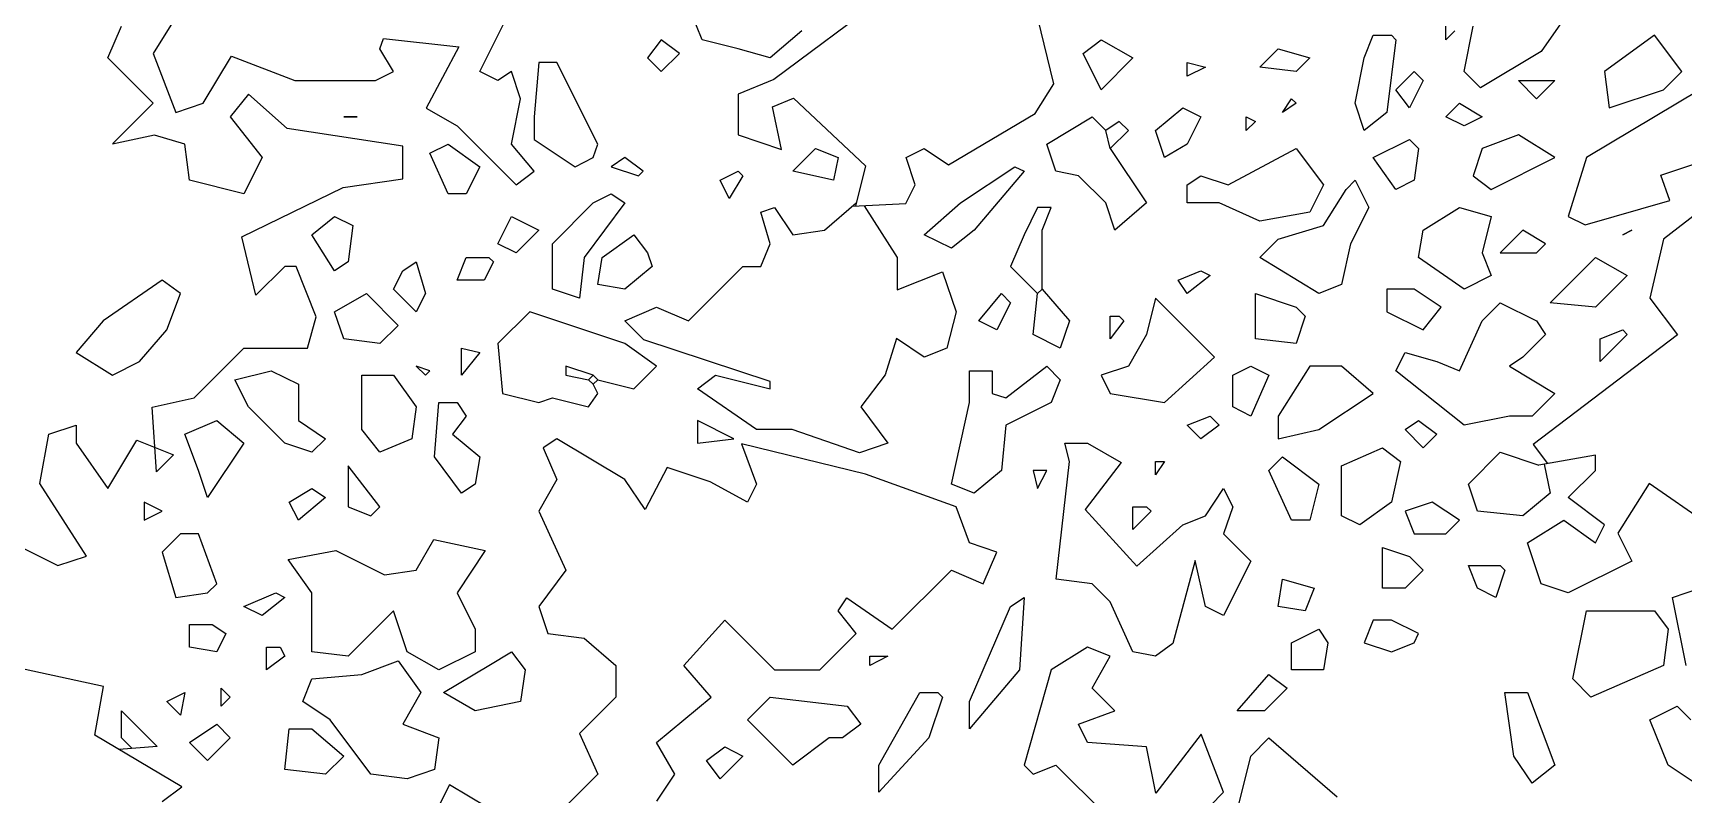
# Model space of a CAD drawing. Header units: millimetres. Extents: x 1211.91 to 1219.54, y 1029.16 to 1038.08.
# Drawn here: x 1214.841 to 1215.802, y 1035.395 to 1035.838 of the extents above; entities that cross this region are included whole.
import ezdxf

# ---------------------------------------------------------------- set-up
doc = ezdxf.new("R2010")
doc.units = ezdxf.units.MM
doc.header["$MEASUREMENT"] = 0
doc.layers.add('Hojas01', color=94, linetype='CONTINUOUS')
doc.layers.add('Hojas02', color=62, linetype='CONTINUOUS')

msp = doc.modelspace()

# ---------------------------------------------------------------- linework, layer by layer
at = {"layer": 'Hojas01', "linetype": 'Continuous'}
for p, q in [((1215.344, 1035.8647), (1215.27219, 1035.81124)), ((1215.74, 1035.8581), (1215.71888, 1035.82748)), ((1215.10112, 1035.81586), (1215.11749, 1035.84847)), ((1214.88464, 1035.82378), (1214.89256, 1035.84226)), ((1214.92424, 1035.84754), (1214.91104, 1035.82642)), ((1215.43521, 1035.80874), (1215.42597, 1035.84688)), ((1215.674, 1035.81586), (1215.67928, 1035.84226)), ((1215.04304, 1035.82906), (1215.04502, 1035.83514)), ((1215.05096, 1035.81586), (1215.04304, 1035.82906)), ((1215.04502, 1035.83514), (1215.08898, 1035.83025)), ((1215.08898, 1035.83025), (1215.06997, 1035.79448)), ((1214.91104, 1035.79738), (1214.88464, 1035.82378)), ((1214.91104, 1035.82642), (1214.92424, 1035.7921)), ((1214.94008, 1035.79738), (1214.95658, 1035.82484)), ((1214.95658, 1035.82484), (1214.99341, 1035.81058)), ((1215.71888, 1035.82748), (1215.68351, 1035.80636)), ((1214.99341, 1035.81058), (1215.0404, 1035.81058)), ((1215.0404, 1035.81058), (1215.05096, 1035.81586)), ((1215.11168, 1035.81058), (1215.10112, 1035.81586)), ((1215.1196, 1035.81586), (1215.11168, 1035.81058)), ((1215.12488, 1035.80002), (1215.1196, 1035.81586)), ((1215.27219, 1035.81124), (1215.2516, 1035.80266)), ((1215.68351, 1035.80636), (1215.674, 1035.81586)), ((1214.96648, 1035.80266), (1214.95592, 1035.78946)), ((1214.98892, 1035.78273), (1214.96648, 1035.80266)), ((1215.1196, 1035.77362), (1215.12488, 1035.80002)), ((1215.2516, 1035.80266), (1215.2516, 1035.7789)), ((1215.27153, 1035.79527), (1215.28381, 1035.80029)), ((1215.28381, 1035.80029), (1215.32565, 1035.76095)), ((1215.42439, 1035.79144), (1215.43521, 1035.80874)), ((1215.81128, 1035.8053), (1215.74528, 1035.7657)), ((1214.88755, 1035.77389), (1214.91104, 1035.79738)), ((1214.92424, 1035.7921), (1214.94008, 1035.79738)), ((1215.06997, 1035.79448), (1215.08792, 1035.78418)), ((1215.27681, 1035.77046), (1215.27153, 1035.79527)), ((1215.37397, 1035.76161), (1215.42439, 1035.79144)), ((1214.95592, 1035.78946), (1214.9744, 1035.7657)), ((1215.05624, 1035.7723), (1214.98892, 1035.78273)), ((1215.08792, 1035.78418), (1215.12224, 1035.74986)), ((1214.9117, 1035.77877), (1214.88728, 1035.77362)), ((1214.92952, 1035.77362), (1214.9117, 1035.77877)), ((1214.93216, 1035.7525), (1214.92952, 1035.77362)), ((1215.05624, 1035.75343), (1215.05624, 1035.7723)), ((1215.1328, 1035.75778), (1215.1196, 1035.77362)), ((1215.2516, 1035.7789), (1215.27681, 1035.77046)), ((1215.34928, 1035.7657), (1215.35984, 1035.77098)), ((1215.35984, 1035.77098), (1215.37397, 1035.76161)), ((1214.9744, 1035.7657), (1214.96384, 1035.74458)), ((1215.35456, 1035.74986), (1215.34928, 1035.7657)), ((1215.74528, 1035.7657), (1215.73472, 1035.73138)), ((1215.78858, 1035.75554), (1215.81128, 1035.76306)), ((1214.96384, 1035.74458), (1214.93216, 1035.7525)), ((1215.02166, 1035.74828), (1215.05624, 1035.75343)), ((1215.12224, 1035.74986), (1215.1328, 1035.75778)), ((1215.32565, 1035.76095), (1215.31985, 1035.73746)), ((1215.79373, 1035.74076), (1215.78858, 1035.75554)), ((1214.96265, 1035.7195), (1215.02166, 1035.74828)), ((1215.34902, 1035.73891), (1215.35456, 1035.74986)), ((1215.2648, 1035.73402), (1215.27272, 1035.73666)), ((1215.27008, 1035.71554), (1215.2648, 1035.73402)), ((1215.27272, 1035.73666), (1215.28328, 1035.72082)), ((1215.30176, 1035.72346), (1215.32024, 1035.7393)), ((1215.318, 1035.73746), (1215.34902, 1035.73891)), ((1215.32486, 1035.73772), (1215.344, 1035.70762)), ((1215.74462, 1035.7265), (1215.79373, 1035.74076)), ((1215.81392, 1035.73666), (1215.79016, 1035.71818)), ((1215.28328, 1035.72082), (1215.30176, 1035.72346)), ((1215.73472, 1035.73138), (1215.74462, 1035.7265)), ((1214.97084, 1035.68558), (1214.96265, 1035.7195)), ((1215.2648, 1035.70234), (1215.27008, 1035.71554)), ((1215.79016, 1035.71818), (1215.78224, 1035.68386)), ((1215.344, 1035.70762), (1215.344, 1035.68875)), ((1214.9876, 1035.70234), (1214.97084, 1035.68558)), ((1214.9942, 1035.70234), (1214.9876, 1035.70234)), ((1215.00595, 1035.67291), (1214.9942, 1035.70234)), ((1215.22256, 1035.67066), (1215.25424, 1035.70234)), ((1215.25424, 1035.70234), (1215.2648, 1035.70234)), ((1215.344, 1035.68875), (1215.37053, 1035.69918)), ((1215.37053, 1035.69918), (1215.37832, 1035.67594)), ((1215.1856, 1035.67066), (1215.20408, 1035.67858)), ((1215.20408, 1035.67858), (1215.22256, 1035.67066)), ((1215.37832, 1035.67594), (1215.37304, 1035.65482)), ((1215.78224, 1035.68386), (1215.79835, 1035.66248)), ((1215.0008, 1035.65482), (1215.00595, 1035.67291)), ((1215.19669, 1035.65958), (1215.1856, 1035.67066)), ((1215.27008, 1035.63529), (1215.19669, 1035.65958)), ((1215.34374, 1035.66037), (1215.33701, 1035.63925)), ((1215.35984, 1035.64954), (1215.34374, 1035.66037)), ((1215.79835, 1035.66248), (1215.71426, 1035.59859)), ((1214.9348, 1035.62578), (1214.96384, 1035.65482)), ((1214.96384, 1035.65482), (1215.0008, 1035.65482)), ((1215.37304, 1035.65482), (1215.35984, 1035.64954)), ((1215.22784, 1035.63106), (1215.2384, 1035.63898)), ((1215.2384, 1035.63898), (1215.27008, 1035.63106)), ((1215.33701, 1035.63925), (1215.32288, 1035.6205)), ((1215.26216, 1035.6073), (1215.22784, 1035.63106)), ((1215.27008, 1035.63106), (1215.27008, 1035.63529)), ((1214.91038, 1035.62037), (1214.9348, 1035.62578)), ((1214.91289, 1035.58275), (1214.91038, 1035.62037)), ((1215.32288, 1035.6205), (1215.33872, 1035.59938)), ((1214.85032, 1035.60466), (1214.86616, 1035.60994)), ((1214.86616, 1035.60994), (1214.86616, 1035.59938)), ((1214.84504, 1035.57602), (1214.85032, 1035.60466)), ((1214.86616, 1035.59938), (1214.88464, 1035.57298)), ((1214.88464, 1035.57298), (1214.90154, 1035.60123)), ((1214.90154, 1035.60123), (1214.92279, 1035.59265)), ((1215.146, 1035.60202), (1215.13808, 1035.59674)), ((1215.1856, 1035.57826), (1215.146, 1035.60202)), ((1215.32565, 1035.5813), (1215.25345, 1035.59899)), ((1215.25345, 1035.59899), (1215.26216, 1035.57562)), ((1215.28302, 1035.6073), (1215.26216, 1035.6073)), ((1215.32222, 1035.59384), (1215.28302, 1035.6073)), ((1215.33872, 1035.59938), (1215.32222, 1035.59384)), ((1215.44432, 1035.58869), (1215.44168, 1035.59938)), ((1215.44168, 1035.59938), (1215.45488, 1035.59938)), ((1215.45488, 1035.59938), (1215.47442, 1035.58816)), ((1215.71426, 1035.59859), (1215.72258, 1035.5875)), ((1214.92279, 1035.59265), (1214.91289, 1035.58275)), ((1215.13808, 1035.59674), (1215.146, 1035.57826)), ((1215.43667, 1035.52018), (1215.44432, 1035.58869)), ((1215.47442, 1035.58816), (1215.45356, 1035.56084)), ((1215.67664, 1035.57562), (1215.69512, 1035.5941)), ((1215.69512, 1035.5941), (1215.71756, 1035.58658)), ((1215.75056, 1035.59239), (1215.71756, 1035.58658)), ((1215.75056, 1035.58354), (1215.75056, 1035.59239)), ((1215.21029, 1035.58526), (1215.19735, 1035.56071)), ((1215.23523, 1035.57681), (1215.21029, 1035.58526)), ((1215.37832, 1035.56242), (1215.32565, 1035.5813)), ((1215.7239, 1035.58777), (1215.71875, 1035.58684)), ((1215.72073, 1035.58724), (1215.72416, 1035.57034)), ((1215.73472, 1035.5677), (1215.75056, 1035.58354)), ((1214.87223, 1035.53365), (1214.84504, 1035.57602)), ((1215.146, 1035.57826), (1215.13544, 1035.55978)), ((1215.19735, 1035.56071), (1215.1856, 1035.57826)), ((1215.25688, 1035.56506), (1215.23523, 1035.57681)), ((1215.26216, 1035.57562), (1215.25688, 1035.56506)), ((1215.52352, 1035.55714), (1215.53408, 1035.57298)), ((1215.53408, 1035.57298), (1215.53936, 1035.56242)), ((1215.68192, 1035.55978), (1215.67664, 1035.57562)), ((1215.72416, 1035.57034), (1215.70832, 1035.55714)), ((1215.78171, 1035.57602), (1215.76363, 1035.54698)), ((1215.81656, 1035.55186), (1215.78171, 1035.57602)), ((1215.13544, 1035.55978), (1215.15128, 1035.52546)), ((1215.38624, 1035.5413), (1215.37832, 1035.56242)), ((1215.45356, 1035.56084), (1215.48366, 1035.52784)), ((1215.53936, 1035.56242), (1215.53408, 1035.54658)), ((1215.70832, 1035.55714), (1215.68192, 1035.55978)), ((1215.75584, 1035.55186), (1215.73472, 1035.5677)), ((1215.48366, 1035.52784), (1215.51032, 1035.55186)), ((1215.51032, 1035.55186), (1215.52352, 1035.55714)), ((1215.71096, 1035.5413), (1215.73208, 1035.5545)), ((1215.73208, 1035.5545), (1215.75056, 1035.5413)), ((1215.75056, 1035.5413), (1215.75584, 1035.55186)), ((1215.06416, 1035.52546), (1215.07433, 1035.54328)), ((1215.07433, 1035.54328), (1215.10429, 1035.53682)), ((1215.40208, 1035.53602), (1215.38624, 1035.5413)), ((1215.53408, 1035.54658), (1215.54992, 1035.53074)), ((1215.71888, 1035.51754), (1215.71096, 1035.5413)), ((1215.76363, 1035.54698), (1215.77168, 1035.53074)), ((1214.83448, 1035.53866), (1214.8556, 1035.5281)), ((1214.8556, 1035.5281), (1214.87223, 1035.53365)), ((1214.98958, 1035.53167), (1215.0173, 1035.53695)), ((1215.00344, 1035.51226), (1214.98958, 1035.53167)), ((1215.0173, 1035.53695), (1215.04568, 1035.52282)), ((1215.10429, 1035.53682), (1215.08792, 1035.51226)), ((1215.39416, 1035.51754), (1215.40208, 1035.53602)), ((1215.51758, 1035.53101), (1215.50451, 1035.48283)), ((1215.52352, 1035.50434), (1215.51758, 1035.53101)), ((1215.54992, 1035.53074), (1215.53408, 1035.49906)), ((1215.77168, 1035.53074), (1215.73472, 1035.51226)), ((1215.04568, 1035.52282), (1215.06416, 1035.52546)), ((1215.15128, 1035.52546), (1215.13544, 1035.50434)), ((1215.34123, 1035.49101), (1215.37568, 1035.52546)), ((1215.37568, 1035.52546), (1215.39416, 1035.51754)), ((1215.00344, 1035.47794), (1215.00344, 1035.51226)), ((1215.08792, 1035.51226), (1215.09848, 1035.49114)), ((1215.45752, 1035.51754), (1215.43667, 1035.52018)), ((1215.46808, 1035.50698), (1215.45752, 1035.51754)), ((1215.73472, 1035.51226), (1215.71888, 1035.51754)), ((1215.05096, 1035.5017), (1215.02456, 1035.4753)), ((1215.05888, 1035.47794), (1215.05096, 1035.5017)), ((1215.13544, 1035.50434), (1215.14072, 1035.4885)), ((1215.30968, 1035.5017), (1215.31483, 1035.50936)), ((1215.32024, 1035.4885), (1215.30968, 1035.5017)), ((1215.31483, 1035.50936), (1215.34123, 1035.49101)), ((1215.48128, 1035.47794), (1215.46808, 1035.50698)), ((1215.53408, 1035.49906), (1215.52352, 1035.50434)), ((1215.21992, 1035.47002), (1215.24368, 1035.49642)), ((1215.24368, 1035.49642), (1215.27272, 1035.46738)), ((1215.09848, 1035.49114), (1215.09848, 1035.47794)), ((1215.14072, 1035.4885), (1215.16184, 1035.48586)), ((1215.16184, 1035.48586), (1215.18032, 1035.47002)), ((1215.29912, 1035.46738), (1215.32024, 1035.4885)), ((1215.50451, 1035.48283), (1215.49448, 1035.4753)), ((1215.02456, 1035.4753), (1215.00344, 1035.47794)), ((1215.07736, 1035.46738), (1215.05888, 1035.47794)), ((1215.09848, 1035.47794), (1215.07736, 1035.46738)), ((1215.45488, 1035.48058), (1215.43376, 1035.46738)), ((1215.46808, 1035.4753), (1215.45488, 1035.48058)), ((1215.45752, 1035.45682), (1215.46808, 1035.4753)), ((1215.49448, 1035.4753), (1215.48128, 1035.47794)), ((1214.88213, 1035.45775), (1214.81772, 1035.47174)), ((1215.18032, 1035.47002), (1215.18032, 1035.45154)), ((1215.23576, 1035.45154), (1215.21992, 1035.47002)), ((1215.27272, 1035.46738), (1215.29912, 1035.46738)), ((1215.43376, 1035.46738), (1215.41792, 1035.41194)), ((1214.87699, 1035.42937), (1214.88213, 1035.45775)), ((1215.47072, 1035.44362), (1215.45752, 1035.45682)), ((1215.18032, 1035.45154), (1215.1592, 1035.43042)), ((1215.20408, 1035.42514), (1215.23576, 1035.45154)), ((1214.89256, 1035.42778), (1214.89256, 1035.44362)), ((1214.89256, 1035.44362), (1214.91342, 1035.42277)), ((1215.4496, 1035.4357), (1215.47072, 1035.44362)), ((1215.45488, 1035.42514), (1215.4496, 1035.4357)), ((1214.92767, 1035.39927), (1214.87699, 1035.42937)), ((1214.89863, 1035.42171), (1214.89256, 1035.42778)), ((1215.1592, 1035.43042), (1215.16976, 1035.40666)), ((1215.21464, 1035.40666), (1215.20408, 1035.42514)), ((1215.4892, 1035.4225), (1215.45488, 1035.42514)), ((1215.52101, 1035.43003), (1215.49461, 1035.39558)), ((1215.53408, 1035.3961), (1215.52101, 1035.43003)), ((1214.91342, 1035.42277), (1214.89098, 1035.42105)), ((1215.49461, 1035.39558), (1215.4892, 1035.4225)), ((1215.16976, 1035.40666), (1215.14864, 1035.38554)), ((1215.20421, 1035.39096), (1215.21464, 1035.40666)), ((1215.41792, 1035.41194), (1215.4232, 1035.40666)), ((1215.4232, 1035.40666), (1215.4364, 1035.41194)), ((1215.4364, 1035.41194), (1215.46544, 1035.3829)), ((1214.91632, 1035.39082), (1214.92767, 1035.39927)), ((1215.08343, 1035.40046), (1215.07736, 1035.38818)), ((1215.1167, 1035.38066), (1215.08343, 1035.40046)), ((1215.52616, 1035.38818), (1215.53408, 1035.3961))]:
    msp.add_line(p, q, dxfattribs=at)
at = {"layer": 'Hojas02', "linetype": 'Continuous'}
for p, q in [((1215.23048, 1035.83434), (1215.21992, 1035.86074)), ((1215.28856, 1035.83962), (1215.27008, 1035.82378)), ((1215.66344, 1035.83434), (1215.66344, 1035.84226)), ((1215.66872, 1035.83962), (1215.66344, 1035.83434)), ((1215.20672, 1035.83434), (1215.1988, 1035.82378)), ((1215.21728, 1035.82642), (1215.20672, 1035.83434)), ((1215.2516, 1035.82906), (1215.23048, 1035.83434)), ((1215.27008, 1035.82378), (1215.2516, 1035.82906)), ((1215.45224, 1035.82642), (1215.4628, 1035.83434)), ((1215.4628, 1035.83434), (1215.48128, 1035.82378)), ((1215.5552, 1035.8185), (1215.56576, 1035.82906)), ((1215.56576, 1035.82906), (1215.58424, 1035.82378)), ((1215.61592, 1035.82378), (1215.6212, 1035.83698)), ((1215.6212, 1035.83698), (1215.63176, 1035.83698)), ((1215.6344, 1035.83434), (1215.62912, 1035.7921)), ((1215.63176, 1035.83698), (1215.6344, 1035.83434)), ((1215.78488, 1035.83698), (1215.75584, 1035.81586)), ((1215.80072, 1035.81586), (1215.78488, 1035.83698)), ((1215.13544, 1035.82114), (1215.1328, 1035.78946)), ((1215.146, 1035.82114), (1215.13544, 1035.82114)), ((1215.16976, 1035.77362), (1215.146, 1035.82114)), ((1215.1988, 1035.82378), (1215.20672, 1035.81586)), ((1215.20672, 1035.81586), (1215.21728, 1035.82642)), ((1215.4628, 1035.8053), (1215.45224, 1035.82642)), ((1215.48128, 1035.82378), (1215.4628, 1035.8053)), ((1215.51296, 1035.81322), (1215.51296, 1035.82114)), ((1215.51296, 1035.82114), (1215.52352, 1035.8185)), ((1215.58424, 1035.82378), (1215.57632, 1035.81586)), ((1215.61064, 1035.79738), (1215.61592, 1035.82378)), ((1215.52352, 1035.8185), (1215.51296, 1035.81322)), ((1215.57632, 1035.81586), (1215.5552, 1035.8185)), ((1215.6344, 1035.8053), (1215.64496, 1035.81586)), ((1215.65024, 1035.81058), (1215.64232, 1035.79474)), ((1215.64496, 1035.81586), (1215.65024, 1035.81058)), ((1215.71624, 1035.80002), (1215.70568, 1035.81058)), ((1215.70568, 1035.81058), (1215.7268, 1035.81058)), ((1215.7268, 1035.81058), (1215.71624, 1035.80002)), ((1215.75584, 1035.81586), (1215.75848, 1035.79474)), ((1215.79016, 1035.8053), (1215.80072, 1035.81586)), ((1215.5684, 1035.7921), (1215.57368, 1035.80002)), ((1215.57368, 1035.80002), (1215.57632, 1035.79738)), ((1215.64232, 1035.79474), (1215.6344, 1035.8053)), ((1215.75848, 1035.79474), (1215.79016, 1035.8053)), ((1215.49448, 1035.78154), (1215.51032, 1035.79474)), ((1215.51032, 1035.79474), (1215.52088, 1035.78946)), ((1215.57632, 1035.79738), (1215.5684, 1035.7921)), ((1215.61592, 1035.78154), (1215.61064, 1035.79738)), ((1215.62912, 1035.7921), (1215.61592, 1035.78154)), ((1215.66344, 1035.78946), (1215.67136, 1035.79738)), ((1215.67136, 1035.79738), (1215.68456, 1035.78946)), ((1215.02984, 1035.78946), (1215.02192, 1035.78946)), ((1215.02192, 1035.78946), (1215.02984, 1035.78946)), ((1215.1328, 1035.78946), (1215.1328, 1035.77626)), ((1215.43112, 1035.77362), (1215.45752, 1035.78946)), ((1215.45752, 1035.78946), (1215.46544, 1035.78154)), ((1215.47336, 1035.78682), (1215.46544, 1035.78154)), ((1215.46808, 1035.77098), (1215.46544, 1035.78154)), ((1215.46808, 1035.77098), (1215.47864, 1035.78154)), ((1215.47864, 1035.78154), (1215.47336, 1035.78682)), ((1215.49976, 1035.7657), (1215.49448, 1035.78154)), ((1215.52088, 1035.78946), (1215.51296, 1035.77362)), ((1215.54728, 1035.78154), (1215.54728, 1035.78946)), ((1215.54728, 1035.78946), (1215.55256, 1035.78682)), ((1215.55256, 1035.78682), (1215.54728, 1035.78154)), ((1215.674, 1035.78418), (1215.66344, 1035.78946)), ((1215.68456, 1035.78946), (1215.674, 1035.78418)), ((1215.07208, 1035.76834), (1215.08264, 1035.77362)), ((1215.08264, 1035.77362), (1215.10112, 1035.76042)), ((1215.1328, 1035.77626), (1215.15656, 1035.76042)), ((1215.16712, 1035.7657), (1215.16976, 1035.77362)), ((1215.28328, 1035.75778), (1215.29648, 1035.77098)), ((1215.29648, 1035.77098), (1215.30968, 1035.7657)), ((1215.4364, 1035.75778), (1215.43112, 1035.77362)), ((1215.46808, 1035.77098), (1215.4892, 1035.7393)), ((1215.51296, 1035.77362), (1215.49976, 1035.7657)), ((1215.53672, 1035.74986), (1215.57632, 1035.77098)), ((1215.57632, 1035.77098), (1215.59216, 1035.74986)), ((1215.6212, 1035.7657), (1215.64232, 1035.77626)), ((1215.64232, 1035.77626), (1215.6476, 1035.77098)), ((1215.6476, 1035.77098), (1215.64496, 1035.7525)), ((1215.68456, 1035.77098), (1215.67928, 1035.75514)), ((1215.70568, 1035.7789), (1215.68456, 1035.77098)), ((1215.7268, 1035.7657), (1215.70568, 1035.7789)), ((1215.08264, 1035.74458), (1215.07208, 1035.76834)), ((1215.15656, 1035.76042), (1215.16712, 1035.7657)), ((1215.1856, 1035.7657), (1215.17768, 1035.76042)), ((1215.19616, 1035.75778), (1215.1856, 1035.7657)), ((1215.30968, 1035.7657), (1215.30704, 1035.7525)), ((1215.6344, 1035.74722), (1215.6212, 1035.7657)), ((1215.68984, 1035.74722), (1215.7268, 1035.7657)), ((1215.10112, 1035.76042), (1215.0932, 1035.74458)), ((1215.17768, 1035.76042), (1215.19352, 1035.75514)), ((1215.19352, 1035.75514), (1215.19616, 1035.75778)), ((1215.24104, 1035.7525), (1215.2516, 1035.75778)), ((1215.24632, 1035.74194), (1215.24104, 1035.7525)), ((1215.25424, 1035.75514), (1215.24632, 1035.74194)), ((1215.2516, 1035.75778), (1215.25424, 1035.75514)), ((1215.30704, 1035.7525), (1215.28328, 1035.75778)), ((1215.38096, 1035.7393), (1215.41264, 1035.76042)), ((1215.41792, 1035.75778), (1215.38888, 1035.72346)), ((1215.41264, 1035.76042), (1215.41792, 1035.75778)), ((1215.4496, 1035.75514), (1215.4364, 1035.75778)), ((1215.46544, 1035.7393), (1215.4496, 1035.75514)), ((1215.51296, 1035.74986), (1215.52088, 1035.75514)), ((1215.52088, 1035.75514), (1215.53672, 1035.74986)), ((1215.60536, 1035.74722), (1215.61064, 1035.7525)), ((1215.61064, 1035.7525), (1215.61856, 1035.73666)), ((1215.64496, 1035.7525), (1215.6344, 1035.74722)), ((1215.67928, 1035.75514), (1215.68984, 1035.74722)), ((1215.0932, 1035.74458), (1215.08264, 1035.74458)), ((1215.16712, 1035.7393), (1215.17768, 1035.74458)), ((1215.17768, 1035.74458), (1215.1856, 1035.7393)), ((1215.51296, 1035.7393), (1215.51296, 1035.74986)), ((1215.59216, 1035.74986), (1215.58424, 1035.73402)), ((1215.59216, 1035.7261), (1215.60536, 1035.74722)), ((1215.14336, 1035.71554), (1215.16712, 1035.7393)), ((1215.1856, 1035.7393), (1215.16184, 1035.70762)), ((1215.35984, 1035.72082), (1215.38096, 1035.7393)), ((1215.42584, 1035.73666), (1215.41792, 1035.72082)), ((1215.43376, 1035.73666), (1215.42584, 1035.73666)), ((1215.42848, 1035.72346), (1215.43376, 1035.73666)), ((1215.47072, 1035.72346), (1215.46544, 1035.7393)), ((1215.4892, 1035.7393), (1215.47072, 1035.72346)), ((1215.53144, 1035.7393), (1215.51296, 1035.7393)), ((1215.5552, 1035.72874), (1215.53144, 1035.7393)), ((1215.58424, 1035.73402), (1215.5552, 1035.72874)), ((1215.61856, 1035.73666), (1215.608, 1035.71554)), ((1215.65024, 1035.72346), (1215.67136, 1035.73666)), ((1215.67136, 1035.73666), (1215.68984, 1035.73138)), ((1215.00344, 1035.72082), (1215.01664, 1035.73138)), ((1215.01664, 1035.73138), (1215.0272, 1035.7261)), ((1215.0272, 1035.7261), (1215.02456, 1035.70498)), ((1215.11168, 1035.71554), (1215.1196, 1035.73138)), ((1215.1196, 1035.73138), (1215.13544, 1035.72346)), ((1215.13544, 1035.72346), (1215.12224, 1035.71026)), ((1215.38888, 1035.72346), (1215.37568, 1035.7129)), ((1215.42848, 1035.70762), (1215.42848, 1035.72346)), ((1215.56576, 1035.71818), (1215.59216, 1035.7261)), ((1215.6476, 1035.70762), (1215.65024, 1035.72346)), ((1215.68984, 1035.73138), (1215.68456, 1035.71026)), ((1215.70832, 1035.72346), (1215.69512, 1035.71026)), ((1215.72152, 1035.71554), (1215.70832, 1035.72346)), ((1215.77168, 1035.72346), (1215.7664, 1035.72082)), ((1215.7664, 1035.72082), (1215.77168, 1035.72346)), ((1215.01664, 1035.6997), (1215.00344, 1035.72082)), ((1215.12224, 1035.71026), (1215.11168, 1035.71554)), ((1215.14336, 1035.68914), (1215.14336, 1035.71554)), ((1215.1724, 1035.70762), (1215.19088, 1035.72082)), ((1215.19088, 1035.72082), (1215.1988, 1035.71026)), ((1215.37568, 1035.7129), (1215.35984, 1035.72082)), ((1215.41792, 1035.72082), (1215.41, 1035.70234)), ((1215.5552, 1035.70762), (1215.56576, 1035.71818)), ((1215.608, 1035.71554), (1215.60272, 1035.69178)), ((1215.71624, 1035.71026), (1215.72152, 1035.71554)), ((1215.02456, 1035.70498), (1215.01664, 1035.6997)), ((1215.05624, 1035.6997), (1215.06416, 1035.70498)), ((1215.06416, 1035.70498), (1215.06944, 1035.6865)), ((1215.08792, 1035.69442), (1215.0932, 1035.70762)), ((1215.0932, 1035.70762), (1215.1064, 1035.70762)), ((1215.10904, 1035.70498), (1215.10376, 1035.69442)), ((1215.1064, 1035.70762), (1215.10904, 1035.70498)), ((1215.16184, 1035.70762), (1215.1592, 1035.68386)), ((1215.16976, 1035.69178), (1215.1724, 1035.70762)), ((1215.1988, 1035.71026), (1215.20144, 1035.70234)), ((1215.42848, 1035.68914), (1215.42848, 1035.70762)), ((1215.58952, 1035.6865), (1215.5552, 1035.70762)), ((1215.674, 1035.68914), (1215.6476, 1035.70762)), ((1215.68456, 1035.71026), (1215.68984, 1035.69706)), ((1215.69512, 1035.71026), (1215.71624, 1035.71026)), ((1215.72416, 1035.68122), (1215.75056, 1035.70762)), ((1215.75056, 1035.70762), (1215.76904, 1035.69706)), ((1214.91632, 1035.69442), (1214.882, 1035.67066)), ((1214.92688, 1035.6865), (1214.91632, 1035.69442)), ((1215.05096, 1035.68914), (1215.05624, 1035.6997)), ((1215.10376, 1035.69442), (1215.08792, 1035.69442)), ((1215.20144, 1035.70234), (1215.1856, 1035.68914)), ((1215.41, 1035.70234), (1215.42584, 1035.6865)), ((1215.50768, 1035.69442), (1215.52088, 1035.6997)), ((1215.51296, 1035.6865), (1215.50768, 1035.69442)), ((1215.52616, 1035.69706), (1215.51296, 1035.6865)), ((1215.52088, 1035.6997), (1215.52616, 1035.69706)), ((1215.68984, 1035.69706), (1215.674, 1035.68914)), ((1215.76904, 1035.69706), (1215.75056, 1035.67858)), ((1214.91896, 1035.66538), (1214.92688, 1035.6865)), ((1215.01664, 1035.67594), (1215.03512, 1035.6865)), ((1215.03512, 1035.6865), (1215.0536, 1035.66802)), ((1215.06416, 1035.67594), (1215.05096, 1035.68914)), ((1215.06944, 1035.6865), (1215.06416, 1035.67594)), ((1215.1592, 1035.68386), (1215.14336, 1035.68914)), ((1215.1856, 1035.68914), (1215.16976, 1035.69178)), ((1215.39152, 1035.67066), (1215.40472, 1035.6865)), ((1215.40472, 1035.6865), (1215.41, 1035.68122)), ((1215.4232, 1035.66274), (1215.42584, 1035.6865)), ((1215.42848, 1035.68914), (1215.42584, 1035.6865)), ((1215.42848, 1035.68914), (1215.44432, 1035.67066)), ((1215.55256, 1035.6601), (1215.55256, 1035.6865)), ((1215.55256, 1035.6865), (1215.57632, 1035.67858)), ((1215.60272, 1035.69178), (1215.58952, 1035.6865)), ((1215.64496, 1035.68914), (1215.62912, 1035.68914)), ((1215.62912, 1035.68914), (1215.62912, 1035.67594)), ((1215.6608, 1035.67858), (1215.64496, 1035.68914)), ((1215.02192, 1035.6601), (1215.01664, 1035.67594)), ((1215.13016, 1035.67594), (1215.11168, 1035.65746)), ((1215.1856, 1035.65746), (1215.13016, 1035.67594)), ((1215.41, 1035.68122), (1215.40208, 1035.66538)), ((1215.49448, 1035.68386), (1215.4892, 1035.66274)), ((1215.5288, 1035.64954), (1215.49448, 1035.68386)), ((1215.57632, 1035.67858), (1215.5816, 1035.6733)), ((1215.62912, 1035.67594), (1215.65024, 1035.66538)), ((1215.65024, 1035.66538), (1215.6608, 1035.67858)), ((1215.68456, 1035.67066), (1215.69512, 1035.68122)), ((1215.69512, 1035.68122), (1215.71624, 1035.67066)), ((1215.75056, 1035.67858), (1215.72416, 1035.68122)), ((1214.882, 1035.67066), (1214.86616, 1035.65218)), ((1214.90312, 1035.6469), (1214.91896, 1035.66538)), ((1215.0536, 1035.66802), (1215.04304, 1035.65746)), ((1215.40208, 1035.66538), (1215.39152, 1035.67066)), ((1215.44432, 1035.67066), (1215.43904, 1035.65482)), ((1215.46808, 1035.6601), (1215.46808, 1035.6733)), ((1215.46808, 1035.6733), (1215.47336, 1035.6733)), ((1215.476, 1035.67066), (1215.46808, 1035.6601)), ((1215.47336, 1035.6733), (1215.476, 1035.67066)), ((1215.5816, 1035.6733), (1215.57632, 1035.65746)), ((1215.67136, 1035.64162), (1215.68456, 1035.67066)), ((1215.71624, 1035.67066), (1215.72152, 1035.66274)), ((1215.7532, 1035.6601), (1215.7664, 1035.66538)), ((1215.7664, 1035.66538), (1215.76904, 1035.66274)), ((1215.04304, 1035.65746), (1215.02192, 1035.6601)), ((1215.11168, 1035.65746), (1215.11432, 1035.62842)), ((1215.20408, 1035.64426), (1215.1856, 1035.65746)), ((1215.43904, 1035.65482), (1215.4232, 1035.66274)), ((1215.4892, 1035.66274), (1215.47864, 1035.64426)), ((1215.57632, 1035.65746), (1215.55256, 1035.6601)), ((1215.72152, 1035.66274), (1215.70832, 1035.64954)), ((1215.76904, 1035.66274), (1215.7532, 1035.6469)), ((1215.7532, 1035.6469), (1215.7532, 1035.6601)), ((1214.86616, 1035.65218), (1214.88728, 1035.63898)), ((1214.88728, 1035.63898), (1214.90312, 1035.6469)), ((1215.09056, 1035.63898), (1215.09056, 1035.65482)), ((1215.09056, 1035.65482), (1215.10112, 1035.65218)), ((1215.10112, 1035.65218), (1215.09056, 1035.63898)), ((1215.49976, 1035.62314), (1215.5288, 1035.64954)), ((1215.6344, 1035.64162), (1215.63968, 1035.65218)), ((1215.63968, 1035.65218), (1215.65816, 1035.6469)), ((1215.65816, 1035.6469), (1215.67136, 1035.64162)), ((1215.70832, 1035.64954), (1215.7004, 1035.64426)), ((1214.95856, 1035.63634), (1214.97968, 1035.64162)), ((1214.96648, 1035.6205), (1214.95856, 1035.63634)), ((1214.97968, 1035.64162), (1214.99552, 1035.6337)), ((1215.03248, 1035.6073), (1215.03248, 1035.63898)), ((1215.03248, 1035.63898), (1215.05096, 1035.63898)), ((1215.05096, 1035.63898), (1215.06416, 1035.6205)), ((1215.07208, 1035.64162), (1215.06416, 1035.64426)), ((1215.06416, 1035.64426), (1215.06944, 1035.63898)), ((1215.06944, 1035.63898), (1215.07208, 1035.64162)), ((1215.16712, 1035.63898), (1215.15128, 1035.64426)), ((1215.15128, 1035.64426), (1215.15128, 1035.63898)), ((1215.15128, 1035.63898), (1215.16448, 1035.63634)), ((1215.16712, 1035.63898), (1215.16448, 1035.63634)), ((1215.16712, 1035.6337), (1215.16448, 1035.63634)), ((1215.16976, 1035.63634), (1215.16712, 1035.63898)), ((1215.16976, 1035.63634), (1215.16712, 1035.6337)), ((1215.16976, 1035.63634), (1215.19088, 1035.63106)), ((1215.19088, 1035.63106), (1215.20408, 1035.64426)), ((1215.38624, 1035.62314), (1215.38624, 1035.64162)), ((1215.38624, 1035.64162), (1215.39944, 1035.64162)), ((1215.39944, 1035.64162), (1215.39944, 1035.62842)), ((1215.40736, 1035.62578), (1215.43112, 1035.64426)), ((1215.43112, 1035.64426), (1215.43904, 1035.63634)), ((1215.43904, 1035.63634), (1215.43376, 1035.62314)), ((1215.47864, 1035.64426), (1215.4628, 1035.63898)), ((1215.4628, 1035.63898), (1215.46808, 1035.62842)), ((1215.53936, 1035.63898), (1215.54992, 1035.64426)), ((1215.53936, 1035.6205), (1215.53936, 1035.63898)), ((1215.54992, 1035.64426), (1215.56048, 1035.63898)), ((1215.56048, 1035.63898), (1215.54992, 1035.61522)), ((1215.58424, 1035.64426), (1215.56576, 1035.61522)), ((1215.60272, 1035.64426), (1215.58424, 1035.64426)), ((1215.6212, 1035.62842), (1215.60272, 1035.64426)), ((1215.674, 1035.60994), (1215.6344, 1035.64162)), ((1215.7004, 1035.64426), (1215.7268, 1035.62842)), ((1214.99552, 1035.6337), (1214.99552, 1035.61258)), ((1215.11432, 1035.62842), (1215.13544, 1035.62314)), ((1215.16448, 1035.6205), (1215.16976, 1035.62842)), ((1215.16976, 1035.62842), (1215.16712, 1035.6337)), ((1215.39944, 1035.62842), (1215.40736, 1035.62578)), ((1215.46808, 1035.62842), (1215.49976, 1035.62314)), ((1215.58952, 1035.6073), (1215.6212, 1035.62842)), ((1215.7268, 1035.62842), (1215.7136, 1035.61522)), ((1214.9876, 1035.59938), (1214.96648, 1035.6205)), ((1215.06416, 1035.6205), (1215.06152, 1035.60202)), ((1215.07472, 1035.59146), (1215.07736, 1035.62314)), ((1215.07736, 1035.62314), (1215.08792, 1035.62314)), ((1215.08792, 1035.62314), (1215.0932, 1035.61522)), ((1215.13544, 1035.62314), (1215.14336, 1035.62578)), ((1215.14336, 1035.62578), (1215.16448, 1035.6205)), ((1215.37568, 1035.57562), (1215.38624, 1035.62314)), ((1215.43376, 1035.62314), (1215.40736, 1035.60994)), ((1215.54992, 1035.61522), (1215.53936, 1035.6205)), ((1214.92952, 1035.60466), (1214.948, 1035.61258)), ((1214.948, 1035.61258), (1214.96384, 1035.59938)), ((1214.99552, 1035.61258), (1215.01136, 1035.60202)), ((1215.0932, 1035.61522), (1215.08528, 1035.60466)), ((1215.24896, 1035.60202), (1215.22784, 1035.61258)), ((1215.22784, 1035.61258), (1215.22784, 1035.59938)), ((1215.40736, 1035.60994), (1215.40472, 1035.58354)), ((1215.51296, 1035.60994), (1215.52616, 1035.61522)), ((1215.52088, 1035.60202), (1215.51296, 1035.60994)), ((1215.53144, 1035.60994), (1215.52088, 1035.60202)), ((1215.52616, 1035.61522), (1215.53144, 1035.60994)), ((1215.56576, 1035.61522), (1215.56576, 1035.60202)), ((1215.63968, 1035.6073), (1215.6476, 1035.61258)), ((1215.6476, 1035.61258), (1215.65816, 1035.60466)), ((1215.7004, 1035.61522), (1215.674, 1035.60994)), ((1215.7136, 1035.61522), (1215.7004, 1035.61522)), ((1214.93744, 1035.58354), (1214.92952, 1035.60466)), ((1214.96384, 1035.59938), (1214.94272, 1035.5677)), ((1215.00344, 1035.5941), (1214.9876, 1035.59938)), ((1215.01136, 1035.60202), (1215.00344, 1035.5941)), ((1215.04304, 1035.5941), (1215.03248, 1035.6073)), ((1215.06152, 1035.60202), (1215.04304, 1035.5941)), ((1215.08528, 1035.60466), (1215.10112, 1035.59146)), ((1215.22784, 1035.59938), (1215.24896, 1035.60202)), ((1215.56576, 1035.60202), (1215.58952, 1035.6073)), ((1215.65024, 1035.59674), (1215.63968, 1035.6073)), ((1215.65816, 1035.60466), (1215.65024, 1035.59674)), ((1215.09056, 1035.57034), (1215.07472, 1035.59146)), ((1215.10112, 1035.59146), (1215.09848, 1035.57562)), ((1215.49976, 1035.58882), (1215.49448, 1035.5809)), ((1215.49448, 1035.5809), (1215.49448, 1035.58882)), ((1215.49448, 1035.58882), (1215.49976, 1035.58882)), ((1215.56048, 1035.58354), (1215.5684, 1035.59146)), ((1215.5684, 1035.59146), (1215.58952, 1035.57562)), ((1215.60272, 1035.58618), (1215.62648, 1035.59674)), ((1215.62648, 1035.59674), (1215.63704, 1035.58882)), ((1215.63704, 1035.58882), (1215.63176, 1035.56506)), ((1214.94272, 1035.5677), (1214.93744, 1035.58354)), ((1215.04304, 1035.56242), (1215.02456, 1035.58618)), ((1215.02456, 1035.58618), (1215.02456, 1035.56242)), ((1215.40472, 1035.58354), (1215.38888, 1035.57034)), ((1215.43112, 1035.58354), (1215.4232, 1035.58354)), ((1215.4232, 1035.58354), (1215.42584, 1035.57298)), ((1215.42584, 1035.57298), (1215.43112, 1035.58354)), ((1215.57368, 1035.5545), (1215.56048, 1035.58354)), ((1215.60272, 1035.55714), (1215.60272, 1035.58618)), ((1214.99024, 1035.56506), (1215.00344, 1035.57298)), ((1215.00344, 1035.57298), (1215.01136, 1035.5677)), ((1215.09848, 1035.57562), (1215.09056, 1035.57034)), ((1215.38888, 1035.57034), (1215.37568, 1035.57562)), ((1215.58952, 1035.57562), (1215.58424, 1035.5545)), ((1214.91632, 1035.55978), (1214.90576, 1035.56506)), ((1214.90576, 1035.56506), (1214.90576, 1035.5545)), ((1214.90576, 1035.5545), (1214.91632, 1035.55978)), ((1214.99552, 1035.5545), (1214.99024, 1035.56506)), ((1215.01136, 1035.5677), (1214.99552, 1035.5545)), ((1215.02456, 1035.56242), (1215.03776, 1035.55714)), ((1215.03776, 1035.55714), (1215.04304, 1035.56242)), ((1215.48128, 1035.54922), (1215.48128, 1035.56242)), ((1215.48128, 1035.56242), (1215.4892, 1035.56242)), ((1215.49184, 1035.55978), (1215.48128, 1035.54922)), ((1215.4892, 1035.56242), (1215.49184, 1035.55978)), ((1215.63176, 1035.56506), (1215.61328, 1035.55186)), ((1215.65552, 1035.56506), (1215.63968, 1035.55978)), ((1215.63968, 1035.55978), (1215.64496, 1035.54658)), ((1215.67136, 1035.5545), (1215.65552, 1035.56506)), ((1215.58424, 1035.5545), (1215.57368, 1035.5545)), ((1215.61328, 1035.55186), (1215.60272, 1035.55714)), ((1215.66344, 1035.54658), (1215.67136, 1035.5545)), ((1214.92688, 1035.54658), (1214.91632, 1035.53602)), ((1214.93744, 1035.54658), (1214.92688, 1035.54658)), ((1214.948, 1035.51754), (1214.93744, 1035.54658)), ((1215.64496, 1035.54658), (1215.66344, 1035.54658)), ((1214.91632, 1035.53602), (1214.92424, 1035.50962)), ((1215.62648, 1035.5149), (1215.62648, 1035.53866)), ((1215.62648, 1035.53866), (1215.64232, 1035.53338)), ((1215.64232, 1035.53338), (1215.65024, 1035.52546)), ((1215.65024, 1035.52546), (1215.63968, 1035.5149)), ((1215.68192, 1035.5149), (1215.67664, 1035.5281)), ((1215.67664, 1035.5281), (1215.69512, 1035.5281)), ((1215.69776, 1035.52546), (1215.69248, 1035.50962)), ((1215.69512, 1035.5281), (1215.69776, 1035.52546)), ((1214.92424, 1035.50962), (1214.94272, 1035.51226)), ((1214.94272, 1035.51226), (1214.948, 1035.51754)), ((1214.96384, 1035.50434), (1214.98232, 1035.51226)), ((1214.98232, 1035.51226), (1214.9876, 1035.50962)), ((1215.56576, 1035.50434), (1215.5684, 1035.52018)), ((1215.5684, 1035.52018), (1215.58688, 1035.5149)), ((1215.58688, 1035.5149), (1215.5816, 1035.5017)), ((1215.63968, 1035.5149), (1215.62648, 1035.5149)), ((1215.69248, 1035.50962), (1215.68192, 1035.5149)), ((1215.79544, 1035.50962), (1215.81128, 1035.5149)), ((1214.9744, 1035.49906), (1214.96384, 1035.50434)), ((1214.9876, 1035.50962), (1214.9744, 1035.49906)), ((1215.38624, 1035.4489), (1215.41, 1035.50434)), ((1215.41, 1035.50434), (1215.41792, 1035.50962)), ((1215.41792, 1035.50962), (1215.41528, 1035.46738)), ((1215.5816, 1035.5017), (1215.56576, 1035.50434)), ((1215.73736, 1035.4621), (1215.74528, 1035.5017)), ((1215.74528, 1035.5017), (1215.77168, 1035.5017)), ((1215.77168, 1035.5017), (1215.78488, 1035.5017)), ((1215.78488, 1035.5017), (1215.7928, 1035.49114)), ((1215.80336, 1035.47002), (1215.79544, 1035.50962)), ((1214.93216, 1035.48058), (1214.93216, 1035.49378)), ((1214.93216, 1035.49378), (1214.94536, 1035.49378)), ((1214.94536, 1035.49378), (1214.95328, 1035.4885)), ((1215.6212, 1035.49642), (1215.61592, 1035.48322)), ((1215.63176, 1035.49642), (1215.6212, 1035.49642)), ((1215.6476, 1035.4885), (1215.63176, 1035.49642)), ((1214.95328, 1035.4885), (1214.948, 1035.47794)), ((1215.57368, 1035.48322), (1215.58952, 1035.49114)), ((1215.57368, 1035.46738), (1215.57368, 1035.48322)), ((1215.58952, 1035.49114), (1215.5948, 1035.48322)), ((1215.5948, 1035.48322), (1215.59216, 1035.46738)), ((1215.61592, 1035.48322), (1215.63176, 1035.47794)), ((1215.63176, 1035.47794), (1215.64496, 1035.48322)), ((1215.64496, 1035.48322), (1215.6476, 1035.4885)), ((1215.7928, 1035.49114), (1215.79016, 1035.47002)), ((1214.948, 1035.47794), (1214.93216, 1035.48058)), ((1214.97704, 1035.46738), (1214.97704, 1035.48058)), ((1214.97704, 1035.48058), (1214.98496, 1035.48058)), ((1214.9876, 1035.4753), (1214.97704, 1035.46738)), ((1214.98496, 1035.48058), (1214.9876, 1035.4753)), ((1215.1064, 1035.47002), (1215.1196, 1035.47794)), ((1215.1196, 1035.47794), (1215.12752, 1035.46738)), ((1215.33872, 1035.4753), (1215.32816, 1035.47002)), ((1215.32816, 1035.47002), (1215.32816, 1035.4753)), ((1215.32816, 1035.4753), (1215.33872, 1035.4753)), ((1215.00344, 1035.4621), (1215.03248, 1035.46474)), ((1215.03248, 1035.46474), (1215.0536, 1035.47266)), ((1215.0536, 1035.47266), (1215.0668, 1035.45418)), ((1215.08, 1035.45418), (1215.1064, 1035.47002)), ((1215.12752, 1035.46738), (1215.12488, 1035.4489)), ((1215.41528, 1035.46738), (1215.38624, 1035.43306)), ((1215.542, 1035.44362), (1215.56048, 1035.46474)), ((1215.56048, 1035.46474), (1215.57104, 1035.45682)), ((1215.59216, 1035.46738), (1215.57368, 1035.46738)), ((1215.79016, 1035.47002), (1215.74792, 1035.45154)), ((1214.91896, 1035.4489), (1214.92952, 1035.45418)), ((1214.92952, 1035.45418), (1214.92688, 1035.44098)), ((1214.95064, 1035.44626), (1214.95064, 1035.45682)), ((1214.95064, 1035.45682), (1214.95592, 1035.45154)), ((1214.99816, 1035.4489), (1215.00344, 1035.4621)), ((1215.0668, 1035.45418), (1215.05624, 1035.4357)), ((1215.09848, 1035.44362), (1215.08, 1035.45418)), ((1215.33344, 1035.41194), (1215.3572, 1035.45418)), ((1215.3572, 1035.45418), (1215.36776, 1035.45418)), ((1215.36776, 1035.45418), (1215.3704, 1035.45154)), ((1215.57104, 1035.45682), (1215.55784, 1035.44362)), ((1215.70304, 1035.41722), (1215.69776, 1035.45418)), ((1215.69776, 1035.45418), (1215.71096, 1035.45418)), ((1215.71096, 1035.45418), (1215.7268, 1035.41194)), ((1215.74792, 1035.45154), (1215.73736, 1035.4621)), ((1214.92688, 1035.44098), (1214.91896, 1035.4489)), ((1214.95592, 1035.45154), (1214.95064, 1035.44626)), ((1215.014, 1035.43834), (1214.99816, 1035.4489)), ((1215.12488, 1035.4489), (1215.09848, 1035.44362)), ((1215.25688, 1035.43834), (1215.27008, 1035.45154)), ((1215.27008, 1035.45154), (1215.31496, 1035.44626)), ((1215.31496, 1035.44626), (1215.32288, 1035.4357)), ((1215.3704, 1035.45154), (1215.36248, 1035.42778)), ((1215.38624, 1035.43306), (1215.38624, 1035.4489)), ((1215.78224, 1035.43834), (1215.79808, 1035.44626)), ((1215.79808, 1035.44626), (1215.806, 1035.43834)), ((1214.93216, 1035.42514), (1214.948, 1035.4357)), ((1214.948, 1035.4357), (1214.95592, 1035.42778)), ((1215.03776, 1035.40666), (1215.014, 1035.43834)), ((1215.05624, 1035.4357), (1215.07736, 1035.42778)), ((1215.28328, 1035.41194), (1215.25688, 1035.43834)), ((1215.32288, 1035.4357), (1215.31232, 1035.42778)), ((1215.55784, 1035.44362), (1215.542, 1035.44362)), ((1215.7928, 1035.41194), (1215.78224, 1035.43834)), ((1214.94272, 1035.41458), (1214.93216, 1035.42514)), ((1214.95592, 1035.42778), (1214.94272, 1035.41458)), ((1214.9876, 1035.4093), (1214.99024, 1035.43306)), ((1214.99024, 1035.43306), (1215.00344, 1035.43306)), ((1215.00344, 1035.43306), (1215.02192, 1035.41722)), ((1215.07736, 1035.42778), (1215.07472, 1035.4093)), ((1215.3044, 1035.42778), (1215.28328, 1035.41194)), ((1215.31232, 1035.42778), (1215.3044, 1035.42778)), ((1215.36248, 1035.42778), (1215.33344, 1035.3961)), ((1215.54992, 1035.41722), (1215.56048, 1035.42778)), ((1215.56048, 1035.42778), (1215.60008, 1035.39346)), ((1215.02192, 1035.41722), (1215.01136, 1035.40666)), ((1215.23312, 1035.41458), (1215.24368, 1035.4225)), ((1215.25424, 1035.41722), (1215.24104, 1035.40402)), ((1215.24368, 1035.4225), (1215.25424, 1035.41722)), ((1215.53936, 1035.37498), (1215.54992, 1035.41722)), ((1215.7136, 1035.40138), (1215.70304, 1035.41722)), ((1215.01136, 1035.40666), (1214.9876, 1035.4093)), ((1215.05888, 1035.40402), (1215.03776, 1035.40666)), ((1215.07472, 1035.4093), (1215.05888, 1035.40402)), ((1215.24104, 1035.40402), (1215.23312, 1035.41458)), ((1215.33344, 1035.3961), (1215.33344, 1035.41194)), ((1215.7268, 1035.41194), (1215.7136, 1035.40138)), ((1215.80864, 1035.40138), (1215.7928, 1035.41194))]:
    msp.add_line(p, q, dxfattribs=at)

doc.saveas('drawing.dxf')
